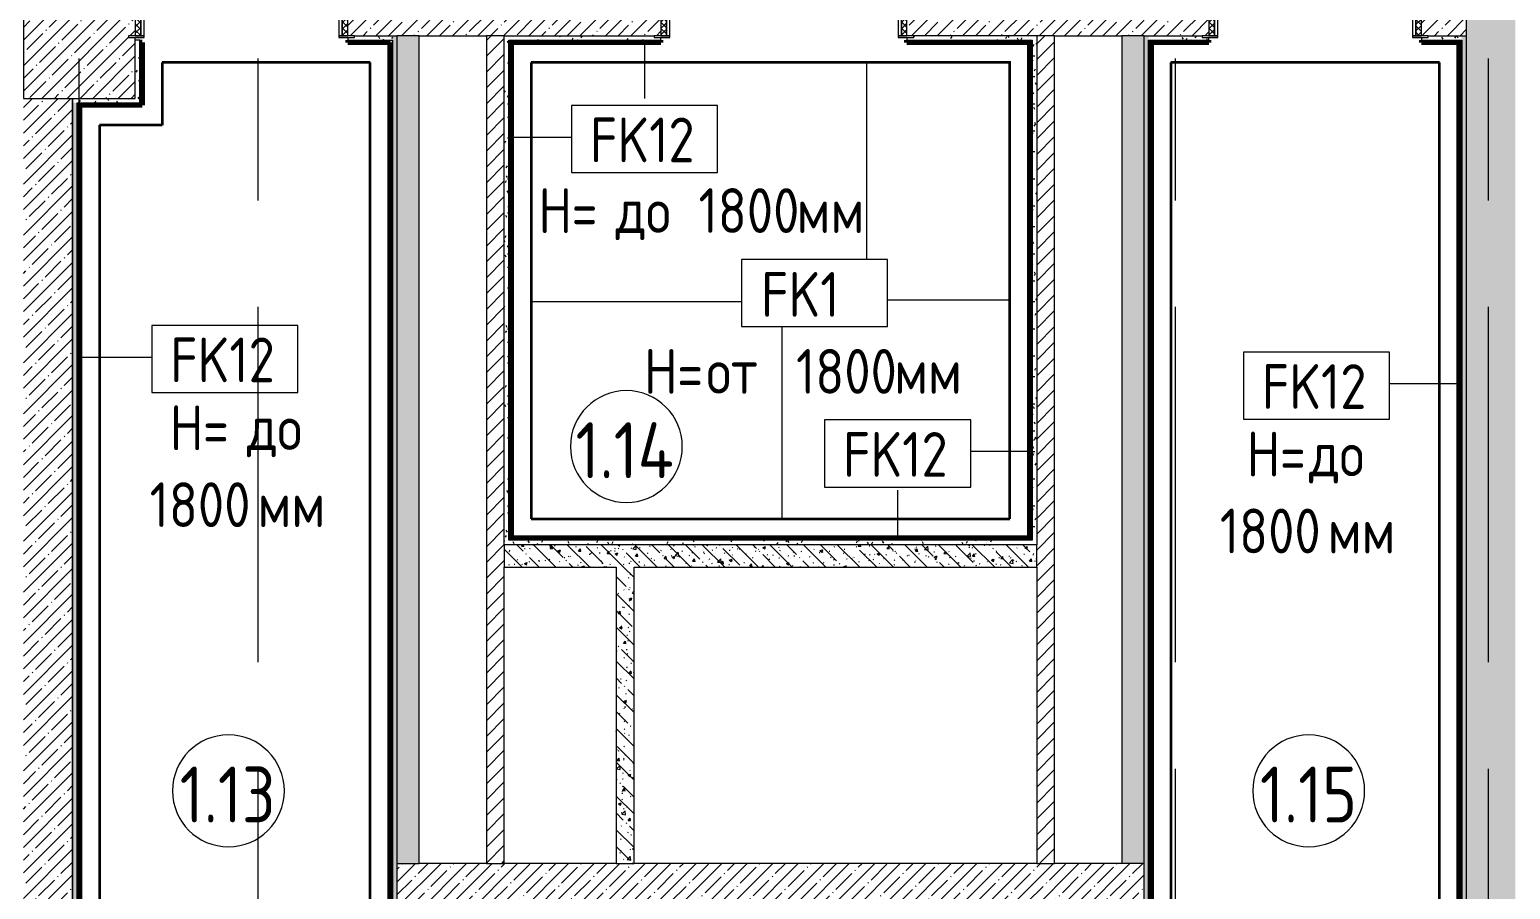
# Model space of a CAD drawing. Header units: millimetres. Extents: x 35144 to 233944, y -8553 to 29000.
# Drawn here: x 65438 to 72057, y 3864 to 7707 of the extents above; entities that cross this region are included whole.
import ezdxf

# ---------------------------------------------------------------- set-up
doc = ezdxf.new("R2010")
doc.units = ezdxf.units.MM
doc.linetypes.add('Осевая', pattern=[3175, 635, -476.25, 1587.5, -476.25])
for name, color, linetype, lineweight in [('A-AREA-IDEN', 7, 'Continuous', 9), ('A-DETL', 7, 'Continuous', 9), ('A-DETL-1', 7, 'Continuous', 35), ('A-DOOR', 7, 'Continuous', 9), ('A-DOOR-1', 7, 'Continuous', 13), ('A-DOOR-FRAM', 7, 'Continuous', 13), ('A-DOOR-FRAM-1', 7, 'Continuous', 9), ('A-WALL', 7, 'Continuous', 9), ('A-WALL-IDEN', 7, 'Continuous', 9), ('I-WALL', 7, 'Continuous', 9), ('S-COLS', 7, 'Continuous', 9), ('Оси-2', 7, 'Осевая', 9)]:
    doc.layers.add(name, color=color, linetype=linetype, lineweight=lineweight)
for name, color, linetype, lineweight, true_color in [('G-ANNO-TEXT-1', 7, 'Continuous', 9, 0x3c3c3c), ('I-WALL-24', 7, 'Continuous', 70, 0x3f92ba), ('I-WALL-4', 7, 'Continuous', 9, 0x3f92ba), ('I-WALL-6', 7, 'Continuous', 9, 0xc0c0c0)]:
    doc.layers.add(name, color=color, linetype=linetype, lineweight=lineweight, true_color=true_color)
doc.styles.add('GOST Common', font='GOST_Common.ttf', dxfattribs={"width": 0.9, "height": 200})
doc.styles.add('GOST Common_1', font='GOST_Common.ttf', dxfattribs={"width": 0.9, "height": 250})
pattern_1 = [(45, (0, 0), (-57.02463, 57.02463), []), (45, (57.025, 0), (-57.02463, 57.02463), [100.806, -20.161, 3.353, -16.808])]
pattern_2 = [(45, (0, 0), (-35.35534, 35.35534), [])]
pattern_3 = [(135, (0, 0), (-75.43415, -75.43415), [106.68, -17.78, 3.556, -17.78]), (135, (0, 75.39), (-75.43415, -75.43415), []), (50, (0, 0), (127.52922, -11.15758), [13.335, -146.685]), (355, (0, 0), (-24.66966, 133.74002), [10.668, -117.348]), (100.451, (10.63, -0.93), (102.85973, 122.58178), [11.333, -124.663]), (46.184, (0, 35.56), (189.75516, -29.43036), [20.002, -220.027]), (96.636, (15.81, 33.1), (166.1822, 173.1996), [17, -186.995]), (351.184, (0, 35.56), (166.18393, 173.1976), [16.002, -176.022]), (21, (17.78, 26.67), (106.13027, -71.58603), [13.335, -146.685]), (326, (17.78, 26.67), (43.26188, 128.93175), [10.668, -117.348]), (71.451, (26.62, 20.7), (149.39198, 57.34505), [11.333, -124.663]), (37.5, (0, 0), (2.162228, 59.188357), [3.353, -112.573, 3.353, -115.773, -117.793]), (37.5, (0, 0), (2.162228, 59.188357), [-235.052, 3.353, -114.44]), (7.5, (0, 0), (46.77386, 70.12615), [3.353, -64.567, 3.353, -109.906, -44.894]), (7.5, (0, 0), (46.77386, 70.12615), [-181.178, 3.353, -41.542]), (327.5, (-39.65, 0), (94.91367, -4.010093), [3.353, -41.097, 3.353, -135.331, -184.023]), (327.5, (-39.65, 0), (94.91367, -4.010093), [-183.134, 3.353, -180.67]), (317.5, (-57.43, 0), (103.69057, 17.79882), [3.353, -54.432, 3.353, -88.748, -130.683]), (317.5, (-57.43, 0), (103.69057, 17.79882), [-149.885, 3.353, -127.33])]
pattern_4 = [(0, (0, 0), (121.92, 30.48), [10.058, -81.382, 10.058, -81.382, -487.68]), (0, (0, 0), (121.92, 30.48), [-182.88, 10.058, -172.822, 10.058, -81.382, -213.36]), (0, (0, 0), (121.92, 30.48), [-457.2, 10.058, -50.902, 10.058, -142.342]), (120, (45.72, 15.24), (-87.356454, 90.345817), [10.058, -81.382, 10.058, -81.382, -487.68]), (120, (45.72, 15.24), (-87.356454, 90.345817), [-182.88, 10.058, -172.822, 10.058, -81.382, -213.36]), (120, (45.72, 15.24), (-87.356454, 90.345817), [-457.2, 10.058, -50.902, 10.058, -142.342]), (240, (60.96, 76.2), (-34.563546, -120.825817), [10.058, -81.382, 10.058, -81.382, -487.68]), (240, (60.96, 76.2), (-34.563546, -120.825817), [-182.88, 10.058, -172.822, 10.058, -81.382, -213.36]), (240, (60.96, 76.2), (-34.563546, -120.825817), [-457.2, 10.058, -50.902, 10.058, -142.342])]

# ---------------------------------------------------------------- blocks, each defined once
blk = doc.blocks.new('BSC_Колонна _Прямоугольная - 500х500-V13-План отделки стен 1 этажа в осях 17-23')
at = {"layer": 'S-COLS'}
h = blk.add_hatch(dxfattribs=at)
h.set_pattern_fill('FP_15', color=256, style=0, pattern_type=2)
h.set_pattern_definition([(45, (-65660, -7650), (-57.02463, 57.02463), []), (45, (-65602.975, -7650), (-57.02463, 57.02463), [100.806, -20.161, 3.353, -16.808])])
h.paths.add_polyline_path([(-250, -250), (250, -250), (250, 22), (220, 22), (220, 30), (250, 30), (250, 250), (-250, 250), (-250, 30)])
for p, q in [((220, 250), (-250, 250)), ((-250, 250), (-250, -250)), ((250, -250), (250, 22)), ((-250, -250), (250, -250))]:
    blk.add_line(p, q, dxfattribs=at)
blk = doc.blocks.new('110_Дверь_СКБ_1Ст_Внутренняя1 - Д-7_л__950x2100h_Туалет-21784696-План отделки стен 1 этажа в осях 17-23')
at = {"layer": 'A-DOOR'}
h = blk.add_hatch(dxfattribs=at)
h.set_pattern_fill('FP_50', color=256, style=0, pattern_type=2)
h.set_pattern_definition([(135, (1826.41, 174.685), (-14.14214, -14.14214), []), (225, (1826.41, 174.685), (14.14214, -14.14214), [])])
h.paths.add_polyline_path([(487.5, -110), (487.5, 110), (462.5, 110), (462.5, -110)])
at = {"layer": 'A-DOOR-FRAM-1'}
h = blk.add_hatch(dxfattribs=at)
h.set_pattern_fill('FP_51', color=256, style=0, pattern_type=2)
h.set_pattern_definition([(45, (-296.384, 174.685), (-14.1421, 14.1421), []), (135, (-296.384, 174.685), (-14.1421, -14.1421), [])])
h.paths.add_polyline_path([(-437.5, -110), (-437.5, 110), (-462.5, 110), (-462.5, -110)])
at = {"layer": 'A-DOOR'}
blk.add_arc((437.5, 110), 850, 90, 180, dxfattribs=at)
at = {"layer": 'A-DOOR-1'}
for p, q in [((437.5, 960), (397.5, 960)), ((397.5, 960), (397.5, 110)), ((437.5, 110), (437.5, 960)), ((397.5, 110), (437.5, 110))]:
    blk.add_line(p, q, dxfattribs=at)
at = {"layer": 'A-DOOR-FRAM'}
for p, q in [((-422.5, 118), (-492.5, 118)), ((-492.5, 118), (-492.5, 110)), ((-492.5, 110), (-422.5, 110)), ((-437.5, 110), (-462.5, 110)), ((-462.5, 110), (-462.5, -110)), ((-412.5, 110), (-437.5, 110)), ((-437.5, 110), (-437.5, 30)), ((-437.5, -110), (-437.5, 110)), ((-422.5, 110), (-437.5, 110)), ((-437.5, 110), (-437.5, 109)), ((-437.5, 109), (-422.5, 109)), ((-422.5, 110), (-422.5, 118)), ((-422.5, 109), (-422.5, 110)), ((-412.5, 70), (-412.5, 110)), ((-402.5, 70), (-412.5, 70)), ((-402.5, 30), (-402.5, 70)), ((437.5, 70), (427.5, 70)), ((427.5, 70), (427.5, 30)), ((437.5, 110), (437.5, 70)), ((462.5, 110), (437.5, 110)), ((517.5, 118), (447.5, 118)), ((447.5, 118), (447.5, 110)), ((462.5, 110), (447.5, 110)), ((447.5, 110), (447.5, 109)), ((447.5, 110), (517.5, 110)), ((447.5, 109), (462.5, 109)), ((462.5, 30), (462.5, 110)), ((487.5, 110), (462.5, 110)), ((462.5, 110), (462.5, -110)), ((462.5, 109), (462.5, 110)), ((487.5, -110), (487.5, 110)), ((517.5, 110), (517.5, 118)), ((-437.5, 30), (-402.5, 30)), ((-422.5, 30), (-437.5, 30)), ((-437.5, 30), (-437.5, -110)), ((-422.5, -110), (-422.5, 30)), ((427.5, 30), (462.5, 30)), ((462.5, 30), (447.5, 30)), ((447.5, 30), (447.5, -110)), ((462.5, -110), (462.5, 30)), ((-422.5, -110), (-492.5, -110)), ((-492.5, -110), (-492.5, -118)), ((-492.5, -118), (-422.5, -118)), ((-462.5, -110), (-437.5, -110)), ((-437.5, -110), (-422.5, -110)), ((-422.5, -118), (-422.5, -110)), ((447.5, -110), (462.5, -110)), ((517.5, -110), (447.5, -110)), ((447.5, -110), (447.5, -118)), ((447.5, -118), (517.5, -118)), ((462.5, -110), (487.5, -110)), ((517.5, -118), (517.5, -110))]:
    blk.add_line(p, q, dxfattribs=at)
blk = doc.blocks.new('110_Дверь_СКБ_1Ст_Внутренняя1 - Д-4 _л_ 1100x2100h_су мгн-32399982-План отделки стен 1 этажа в осях 17-23')
at = {"layer": 'A-DOOR'}
h = blk.add_hatch(dxfattribs=at)
h.set_pattern_fill('FP_52', color=256, style=0, pattern_type=2)
h.set_pattern_definition([(135, (1751.41, 174.685), (-14.14214, -14.14214), []), (225, (1751.41, 174.685), (14.14214, -14.14214), [])])
h.paths.add_polyline_path([(562.5, -110), (562.5, 110), (537.5, 110), (537.5, -110)])
at = {"layer": 'A-DOOR-FRAM-1'}
h = blk.add_hatch(dxfattribs=at)
h.set_pattern_fill('FP_53', color=256, style=0, pattern_type=2)
h.set_pattern_definition([(45, (-371.384, 174.685), (-14.1421, 14.1421), []), (135, (-371.384, 174.685), (-14.1421, -14.1421), [])])
h.paths.add_polyline_path([(-512.5, -110), (-512.5, 110), (-537.5, 110), (-537.5, -110)])
at = {"layer": 'A-DOOR'}
blk.add_arc((512.5, 110), 1000, 90, 180, dxfattribs=at)
at = {"layer": 'A-DOOR-1'}
for p, q in [((512.5, 1110), (472.5, 1110)), ((472.5, 1110), (472.5, 110)), ((512.5, 110), (512.5, 1110)), ((472.5, 110), (512.5, 110))]:
    blk.add_line(p, q, dxfattribs=at)
at = {"layer": 'A-DOOR-FRAM'}
for p, q in [((-497.5, 118), (-567.5, 118)), ((-567.5, 118), (-567.5, 110)), ((-567.5, 110), (-497.5, 110)), ((-512.5, 110), (-537.5, 110)), ((-537.5, 110), (-537.5, -110)), ((-487.5, 110), (-512.5, 110)), ((-512.5, 110), (-512.5, 30)), ((-512.5, -110), (-512.5, 110)), ((-497.5, 110), (-512.5, 110)), ((-512.5, 110), (-512.5, 109)), ((-512.5, 109), (-497.5, 109)), ((-497.5, 110), (-497.5, 118)), ((-497.5, 109), (-497.5, 110)), ((-487.5, 70), (-487.5, 110)), ((-477.5, 70), (-487.5, 70)), ((-477.5, 30), (-477.5, 70)), ((512.5, 70), (502.5, 70)), ((502.5, 70), (502.5, 30)), ((512.5, 110), (512.5, 70)), ((537.5, 110), (512.5, 110)), ((592.5, 118), (522.5, 118)), ((522.5, 118), (522.5, 110)), ((537.5, 110), (522.5, 110)), ((522.5, 110), (522.5, 109)), ((522.5, 110), (592.5, 110)), ((522.5, 109), (537.5, 109)), ((537.5, 30), (537.5, 110)), ((562.5, 110), (537.5, 110)), ((537.5, 110), (537.5, -110)), ((537.5, 109), (537.5, 110)), ((562.5, -110), (562.5, 110)), ((592.5, 110), (592.5, 118)), ((-512.5, 30), (-477.5, 30)), ((-497.5, 30), (-512.5, 30)), ((-512.5, 30), (-512.5, -110)), ((-497.5, -110), (-497.5, 30)), ((502.5, 30), (537.5, 30)), ((537.5, 30), (522.5, 30)), ((522.5, 30), (522.5, -110)), ((537.5, -110), (537.5, 30)), ((-497.5, -110), (-567.5, -110)), ((-567.5, -110), (-567.5, -118)), ((-567.5, -118), (-497.5, -118)), ((-537.5, -110), (-512.5, -110)), ((-512.5, -110), (-497.5, -110)), ((-497.5, -118), (-497.5, -110)), ((522.5, -110), (537.5, -110)), ((592.5, -110), (522.5, -110)), ((522.5, -110), (522.5, -118)), ((522.5, -118), (592.5, -118)), ((537.5, -110), (562.5, -110)), ((592.5, -118), (592.5, -110))]:
    blk.add_line(p, q, dxfattribs=at)
blk = doc.blocks.new('Марка_Помещения - Номер-25198446-План отделки стен 1 этажа в осях 17-23')
at = {"layer": 'A-AREA-IDEN'}
for start, end in [(360, 180), (180, 360)]:
    blk.add_arc((0, 0), 2.5, start, end, dxfattribs=at)
blk = doc.blocks.new('М_стена_0001 - Типоразмер_без рамки-25382661-План отделки стен 1 этажа в осях 17-23')
at = {"layer": 'A-WALL-IDEN'}
for p, q in [((3.258, 1.523), (-3.273, 1.523)), ((-3.273, 1.523), (-3.273, -1.477)), ((3.258, -1.477), (3.258, 1.523)), ((-3.273, -1.477), (3.258, -1.477))]:
    blk.add_line(p, q, dxfattribs=at)

msp = doc.modelspace()

# ---------------------------------------------------------------- hatches: boundary and pattern name
at = {"layer": 'I-WALL'}
h = msp.add_hatch(dxfattribs=at)
h.set_pattern_fill('FP_1', color=256, style=0, pattern_type=2)
h.set_pattern_definition(pattern_1)
h.paths.add_polyline_path([(69360, 7680), (70710, 7680), (70710, 7900), (69360, 7900)])
h.paths.add_polyline_path([(67580, 7680), (68260, 7680), (68260, 7900), (66860, 7900), (66860, 7680), (67560, 7680)])
h.paths.add_polyline_path([(71860, 7680), (71860, 7900), (71660, 7900), (71660, 7680), (71690, 7680)])
h = msp.add_hatch(dxfattribs=at)
h.set_pattern_fill('FP_1', color=256, style=0, pattern_type=2)
h.set_pattern_definition(pattern_1)
h.paths.add_polyline_path([(72080, -100), (72080, 7900), (71860, 7900), (71860, -100)])
h = msp.add_hatch(dxfattribs=at)
h.set_pattern_fill('FP_80', color=256, style=0, pattern_type=2)
h.set_pattern_definition(pattern_4)
h.paths.add_polyline_path([(66890, 7660), (67060, 7660), (67060, 7680), (66890, 7680), (66890, 7672), (66860, 7672), (66860, 7660)])
h = msp.add_hatch(dxfattribs=at)
h.set_pattern_fill('FP_80', color=256, style=0, pattern_type=2)
h.set_pattern_definition(pattern_4)
h.paths.add_polyline_path([(67080, 3760), (67080, 7680), (67060, 7680), (67060, 3760)])
h = msp.add_hatch(dxfattribs=at)
h.set_pattern_fill('FP_20', color=256, style=0, pattern_type=2)
h.set_pattern_definition(pattern_3)
h.paths.add_polyline_path([(67080, 3980), (67180, 3980), (67180, 7680), (67080, 7680), (67080, 4759.1)])
h = msp.add_hatch(dxfattribs=at)
h.set_pattern_fill('FP_49', color=256, style=0, pattern_type=2)
h.set_pattern_definition(pattern_2)
h.paths.add_polyline_path([(67480, 3980), (67560, 3980), (67560, 7680), (67480, 7680), (67480, 4759.1)])
h = msp.add_hatch(dxfattribs=at)
h.set_pattern_fill('FP_80', color=256, style=0, pattern_type=2)
h.set_pattern_definition(pattern_4)
h.paths.add_polyline_path([(67560, 5425), (67580, 5425), (67580, 7680), (67560, 7680), (67560, 7019.6)])
h = msp.add_hatch(dxfattribs=at)
h.set_pattern_fill('FP_80', color=256, style=0, pattern_type=2)
h.set_pattern_definition(pattern_4)
h.paths.add_polyline_path([(67580, 7660), (68260, 7660), (68260, 7672), (68230, 7672), (68230, 7680), (67580, 7680)])
h.paths.add_polyline_path([(69940, 7660), (69940, 7680), (69390, 7678.9), (69390, 7672), (69360, 7672), (69360, 7660), (69920, 7660)])
h = msp.add_hatch(dxfattribs=at)
h.set_pattern_fill('FP_49', color=256, style=0, pattern_type=2)
h.set_pattern_definition(pattern_2)
h.paths.add_polyline_path([(70020, 3980), (70020, 7680), (69940, 7680), (69940, 3980)])
h = msp.add_hatch(dxfattribs=at)
h.set_pattern_fill('FP_20', color=256, style=0, pattern_type=2)
h.set_pattern_definition(pattern_3)
h.paths.add_polyline_path([(70420, 3980), (70420, 7680), (70320, 7680), (70320, 3980)])
h = msp.add_hatch(dxfattribs=at)
h.set_pattern_fill('FP_80', color=256, style=0, pattern_type=2)
h.set_pattern_definition(pattern_4)
h.paths.add_polyline_path([(70440, 3760), (70440, 7680), (70420, 7680), (70420, 3760)])
h = msp.add_hatch(dxfattribs=at)
h.set_pattern_fill('FP_80', color=256, style=0, pattern_type=2)
h.set_pattern_definition(pattern_4)
h.paths.add_polyline_path([(71690, 7660), (71840, 7660), (71840, 7680), (71690, 7680), (71690, 7672), (71660, 7672), (71660, 7660)])
h.paths.add_polyline_path([(70440, 7660), (70710, 7660), (70710, 7672), (70680, 7672), (70680, 7680), (70440, 7680)])
h = msp.add_hatch(dxfattribs=at)
h.set_pattern_fill('FP_80', color=256, style=0, pattern_type=2)
h.set_pattern_definition(pattern_4)
h.paths.add_polyline_path([(71860, 140), (71860, 7680), (71840, 7680), (71840, 140)])
h = msp.add_hatch(dxfattribs=at)
h.set_pattern_fill('FP_80', color=256, style=0, pattern_type=2)
h.set_pattern_definition(pattern_4)
h.paths.add_polyline_path([(65930, 7380), (65930, 7660), (65910, 7660), (65910, 7380)])
h = msp.add_hatch(dxfattribs=at)
h.set_pattern_fill('FP_80', color=256, style=0, pattern_type=2)
h.set_pattern_definition(pattern_4)
h.paths.add_polyline_path([(69940, 5405), (69940, 7660), (69920, 7660), (69920, 5405)])
h = msp.add_hatch(dxfattribs=at)
h.set_pattern_fill('FP_1', color=256, style=0, pattern_type=2)
h.set_pattern_definition(pattern_1)
h.paths.add_polyline_path([(65410, 400), (65630, 400), (65630, 7400), (65410, 7400), (65410, 803.1)])
h = msp.add_hatch(dxfattribs=at)
h.set_pattern_fill('FP_80', color=256, style=0, pattern_type=2)
h.set_pattern_definition(pattern_4)
h.paths.add_polyline_path([(65650, 7380), (65910, 7380), (65910, 7400), (65630, 7400), (65630, 7380)])
h = msp.add_hatch(dxfattribs=at)
h.set_pattern_fill('FP_80', color=256, style=0, pattern_type=2)
h.set_pattern_definition(pattern_4)
h.paths.add_polyline_path([(65650, 420), (65650, 7380), (65630, 7380), (65630, 420)])
h = msp.add_hatch(dxfattribs=at)
h.set_pattern_fill('FP_80', color=256, style=0, pattern_type=2)
h.set_pattern_definition(pattern_4)
h.paths.add_polyline_path([(67962.6, 5405), (69920, 5405), (69920, 5425), (67560, 5425), (67560, 5405)])
h = msp.add_hatch(dxfattribs=at)
h.set_pattern_fill('FP_20', color=256, style=0, pattern_type=2)
h.set_pattern_definition(pattern_3)
h.paths.add_polyline_path([(68140, 5305), (69940, 5305), (69940, 5405), (67560, 5405), (67560, 5305), (68060, 5305)])
h = msp.add_hatch(dxfattribs=at)
h.set_pattern_fill('FP_20', color=256, style=0, pattern_type=2)
h.set_pattern_definition(pattern_3)
h.paths.add_polyline_path([(68060, 3980), (68140, 3980), (68140, 5305), (68060, 5305), (68060, 4759.1)])
h = msp.add_hatch(dxfattribs=at)
h.set_pattern_fill('FP_1', color=256, style=0, pattern_type=2)
h.set_pattern_definition(pattern_1)
h.paths.add_polyline_path([(67080, 3760), (70420, 3760), (70420, 3980), (67080, 3980)])
at = {"layer": 'I-WALL-4'}
for points in [[(65941, 7380), (65941, 7649), (65930, 7649), (65930, 7380)], [(67049, 7649), (67060, 7649), (67060, 7660), (66860, 7660), (66860, 7649)], [(67060, 3729), (67060, 7649), (67049, 7649), (67049, 3729)], [(67591, 5425), (67591, 7660), (67580, 7660), (67580, 5425)], [(68260, 7649), (68260, 7660), (67580, 7660), (67580, 7649), (67962.6, 7649)], [(69920, 7649), (69920, 7660), (69360, 7660), (69360, 7649), (69909, 7649)], [(69909, 5425), (69920, 5425), (69920, 7660), (69909, 7660), (69909, 7019.6)], [(70440, 3729), (70451, 3729), (70451, 7660), (70440, 7660), (70440, 3740)], [(71829, 515.5), (71840, 515.5), (71840, 7660), (71829, 7660), (71829, 526.5)], [(65941, 7369), (65941, 7380), (65650, 7380), (65650, 7369), (65930, 7369)], [(65661, 526.5), (65661, 7380), (65650, 7380), (65650.1, 526.5), (65652.3, 526.5)], [(69920, 5425), (69920, 5436), (67580, 5436), (67580, 5425), (67962.6, 5425)]]:
    msp.add_hatch(color=256, dxfattribs=at).paths.add_polyline_path(points)
h = msp.add_hatch(color=256, dxfattribs=at)
h.paths.add_polyline_path([(71660, 7649), (71840, 7649), (71840, 7660), (71660, 7660)])
h.paths.add_polyline_path([(70451, 7649), (70710, 7649), (70710, 7660), (70440, 7660), (70440, 7649)])

# ---------------------------------------------------------------- linework, layer by layer
at = {"layer": 'A-DETL'}
for p, q in [((69180, 6680), (69180, 7560)), ((69273.1, 6680), (68620, 6680)), ((68620, 6680), (68620, 6380)), ((69273.1, 6380), (69273.1, 6680)), ((68620, 6490), (67680, 6490)), ((69273.1, 6500), (69820, 6500)), ((68620, 6380), (69273.1, 6380)), ((68800, 6380), (68800, 5520))]:
    msp.add_line(p, q, dxfattribs=at)
at = {"layer": 'A-DETL-1'}
for p, q in [((66960, 7560), (66030, 7560)), ((66030, 7560), (66030, 7280)), ((66960, 3640), (66960, 7560)), ((69825, 7560), (67680, 7560)), ((67680, 7560), (67680, 5520)), ((69820, 5520), (69820, 7560)), ((71740, 7560), (70540, 7560)), ((70540, 7560), (70540, 3640)), ((71740, 560), (71740, 7560)), ((66030, 7280), (65750, 7280)), ((65750, 7280), (65750, 526.5)), ((67680, 5520), (69820, 5520))]:
    msp.add_line(p, q, dxfattribs=at)
at = {"layer": 'A-WALL'}
for p, q in [((67180, 7680), (67080, 7680)), ((67560, 7680), (67480, 7680)), ((67580, 7680), (68230, 7680)), ((70020, 7680), (69390, 7680)), ((70420, 7680), (70320, 7680)), ((67560, 5405), (67560, 5305)), ((69940, 5305), (69940, 5405)), ((67080, 3980), (67180, 3980)), ((67480, 3980), (67560, 3980)), ((68060, 3980), (68140, 3980)), ((69940, 3980), (70020, 3980))]:
    msp.add_line(p, q, dxfattribs=at)
at = {"layer": 'A-WALL-IDEN'}
for p, q in [((68187.2, 7654.5), (68187.2, 7398.7)), ((67585.5, 7226.7), (67860.6, 7226.7)), ((65655.5, 6243.4), (65984.1, 6243.4)), ((71834.5, 6124.3), (71517.2, 6124.3)), ((69914.5, 5820.8), (69645.1, 5820.8)), ((69318.5, 5430.5), (69318.5, 5648.8))]:
    msp.add_line(p, q, dxfattribs=at)
at = {"layer": 'I-WALL-24'}
for p, q in [((65941, 7649), (65930, 7649)), ((65941, 7649), (65941, 7369)), ((66860, 7660), (66860, 7649)), ((67049, 7649), (66860, 7649)), ((67049, 3729), (67049, 7649)), ((68260, 7649), (67580, 7649)), ((67591, 7660), (67591, 5425)), ((68260, 7649), (68260, 7660)), ((69360, 7649), (69360, 7660)), ((69920, 7649), (69360, 7649)), ((69909, 5425), (69909, 7660)), ((70710, 7649), (70440, 7649)), ((70451, 7660), (70451, 3729)), ((70710, 7649), (70710, 7660)), ((71660, 7660), (71660, 7649)), ((71840, 7649), (71660, 7649)), ((71829, 526.5), (71829, 7660)), ((65941, 7369), (65650, 7369)), ((65661, 7380), (65661, 526.5)), ((67580, 5436), (69920, 5436))]:
    msp.add_line(p, q, dxfattribs=at)
at = {"layer": 'I-WALL-6'}
for p, q in [((71860, 7900), (71860, 120)), ((66890, 7680), (67080, 7680)), ((67080, 7680), (67080, 3760)), ((67180, 7680), (67480, 7680)), ((67180, 3980), (67180, 7680)), ((67480, 7680), (67480, 3980)), ((67560, 7680), (67580, 7680)), ((67560, 5405), (67560, 7680)), ((69940, 7680), (69940, 5405)), ((70020, 7680), (70320, 7680)), ((70020, 3980), (70020, 7680)), ((70320, 7680), (70320, 3980)), ((70420, 7680), (70680, 7680)), ((70420, 3760), (70420, 7680)), ((71690, 7680), (71860, 7680)), ((65930, 7660), (65910, 7660)), ((65930, 7380), (65930, 7660)), ((66860, 7672), (66860, 7660)), ((66860, 7660), (67060, 7660)), ((67060, 7660), (67060, 3740)), ((67580, 5425), (67580, 7660)), ((67580, 7660), (68260, 7660)), ((68260, 7660), (68260, 7672)), ((69360, 7672), (69360, 7660)), ((69360, 7660), (69920, 7660)), ((69920, 7660), (69920, 5425)), ((70440, 3740), (70440, 7660)), ((70440, 7660), (70710, 7660)), ((70710, 7660), (70710, 7672)), ((71660, 7672), (71660, 7660)), ((71660, 7660), (71840, 7660)), ((71840, 7660), (71840, 140)), ((65630, 552.5), (65630, 7400)), ((65630, 7400), (65630, 552.5)), ((65650, 7380), (65930, 7380)), ((65650, 516.5), (65650, 7380)), ((69940, 5405), (67560, 5405)), ((69920, 5425), (67580, 5425)), ((67560, 3980), (67560, 5305)), ((67560, 5305), (68060, 5305)), ((68060, 5305), (68060, 3980)), ((68140, 5305), (69940, 5305)), ((68140, 3980), (68140, 5305)), ((69940, 5305), (69940, 3980)), ((67480, 3980), (67180, 3980)), ((68060, 3980), (67560, 3980)), ((69940, 3980), (68140, 3980)), ((70420, 3980), (70020, 3980))]:
    msp.add_line(p, q, dxfattribs=at)
at = {"layer": 'Оси-2'}
for p, q in [((65660, 593.7), (65660, 24898.1)), ((66460, 593.7), (66460, 24898.1)), ((70560, 593.7), (70560, 24898.1)), ((71960, 593.7), (71960, 24898.1))]:
    msp.add_line(p, q, dxfattribs=at)

# ---------------------------------------------------------------- block references
at = {"layer": 'A-AREA-IDEN', "xscale": 99.99999999999993, "yscale": 99.99999999999993, "zscale": 99.99999999999993}
for p in [(68105.7, 5843.5), (66326.7, 4304.6), (71156, 4304.6)]:
    msp.add_blockref('Марка_Помещения - Номер-25198446-План отделки стен 1 этажа в осях 17-23', p, dxfattribs=at)
at = {"layer": 'A-DOOR'}
for name, p in [('110_Дверь_СКБ_1Ст_Внутренняя1 - Д-4 _л_ 1100x2100h_су мгн-32399982-План отделки стен 1 этажа в осях 17-23', (68797.5, 7790)), ('110_Дверь_СКБ_1Ст_Внутренняя1 - Д-7_л__950x2100h_Туалет-21784696-План отделки стен 1 этажа в осях 17-23', (66372.5, 7790)), ('110_Дверь_СКБ_1Ст_Внутренняя1 - Д-7_л__950x2100h_Туалет-21784696-План отделки стен 1 этажа в осях 17-23', (71172.5, 7790))]:
    msp.add_blockref(name, p, dxfattribs=at)
at = {"layer": 'A-WALL-IDEN', "xscale": 99.99999999999993, "yscale": 99.99999999999993, "zscale": 99.99999999999993}
for p in [(68187.9, 7216.2), (66311.5, 6232.9), (71191.5, 6113.8), (69319.3, 5810.4)]:
    msp.add_blockref('М_стена_0001 - Типоразмер_без рамки-25382661-План отделки стен 1 этажа в осях 17-23', p, dxfattribs=at)
at = {"layer": 'S-COLS'}
msp.add_blockref('BSC_Колонна _Прямоугольная - 500х500-V13-План отделки стен 1 этажа в осях 17-23', (65660, 7650), dxfattribs=at)

# ---------------------------------------------------------------- texts
at = {"layer": 'A-AREA-IDEN', "char_height": 250, "attachment_point": 1, "style": 'GOST Common_1'}
for s, insert, width in [('1.14', (67878.2, 5952.1), 570), ('1.13', (66108.7, 4413.2), 548.354), ('1.15', (70937.9, 4413.2), 548.354)]:
    msp.add_mtext(s, dxfattribs=dict(at, insert=insert, width=width))
at = {"layer": 'A-WALL-IDEN', "char_height": 200, "width": 606.076, "attachment_point": 1, "style": 'GOST Common'}
for insert in [(67942.5, 7314.2), (66066, 6330.9), (70946, 6211.8), (69073.8, 5908.4)]:
    msp.add_mtext('FK12', dxfattribs=dict(at, insert=insert))
at = {"layer": 'G-ANNO-TEXT-1', "char_height": 200, "attachment_point": 1, "style": 'GOST Common'}
for s, insert, width in [('\\fGOST Common|b0|i0|c204|p34|;\\W.9;Н', (67711.8, 6998.3), 180.38), (' 1800', (68319, 6998.3), 663.797), ('= ', (67860.6, 6998.3), 238.101), ('до', (68057.1, 6998.3), 317.468), ('мм', (68866.7, 6998.3), 360.759), ('FK1', (68707.4, 6623.6), 447.342), ('\\fGOST Common|b0|i0|c204|p34|;\\W.9;Н', (68183.5, 6279.6), 180.38), (' 1800', (68755, 6279.6), 663.797), ('\\fGOST Common|b0|i0|c204|p34|;\\W.9;=', (68332.3, 6279.6), 158.734), ('от', (68463.3, 6279.6), 353.544), ('мм', (69302.7, 6279.6), 360.759), ('\\fGOST Common|b0|i0|c204|p34|;\\W.9;Н', (66063.8, 6027.7), 180.38), ('\\fGOST Common|b0|i0|c204|p34|;\\W.9; ', (66671, 6027.7), 79.367), ('до', (66409.1, 6027.7), 317.468), ('= ', (66212.6, 6027.7), 238.101), ('\\fGOST Common|b0|i0|c204|p34|;\\W.9;Н', (70877.7, 5910.2), 180.38), ('\\fGOST Common|b0|i0|c204|p34|;\\W.9; ', (71419.5, 5910.2), 79.367), ('\\fGOST Common|b0|i0|c204|p34|;\\W.9;=', (71026.6, 5910.2), 158.734), ('до', (71157.5, 5910.2), 317.468), ('1800', (65974.5, 5683.7), 584.43), ('мм', (66456.7, 5683.7), 360.759), ('1800', (70758.7, 5566.2), 584.43), ('мм', (71240.9, 5566.2), 360.759)]:
    msp.add_mtext(s, dxfattribs=dict(at, insert=insert, width=width))

doc.saveas('drawing.dxf')
